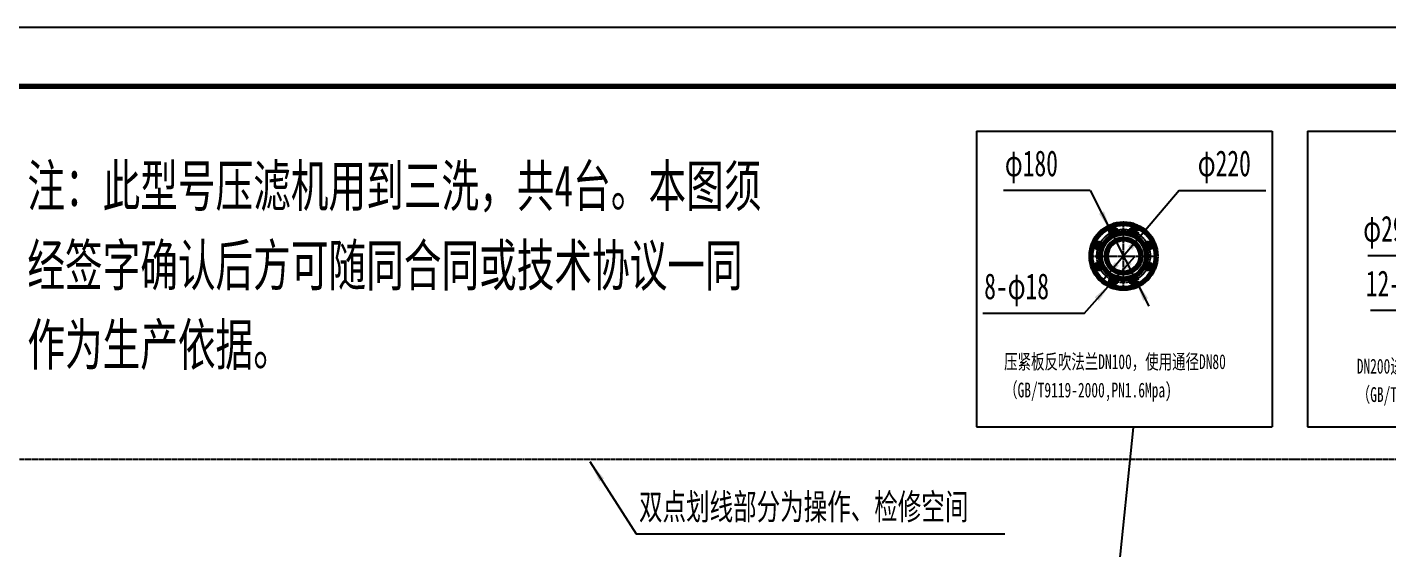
# Model space of a CAD drawing. Header units: millimetres. Extents: x -11880 to 11880, y -8400 to 8400.
# Drawn here: x -6253 to 2953, y 4872 to 8400 of the extents above; entities that cross this region are included whole.
import ezdxf

# ---------------------------------------------------------------- set-up
doc = ezdxf.new("R2010")
doc.units = ezdxf.units.MM
doc.linetypes.add('EB_DASHDOT', pattern=[39, 30, -3, 3, -3])
doc.linetypes.add('EB_DASHDOTDOT', pattern=[45, 30, -3, 3, -3, 3, -3])
for name, color, linetype, lineweight in [('CAXA0', 7, 'Continuous', 70), ('CAXA1', 1, 'EB_DASHDOT', 25), ('CAXA3', 7, 'Continuous', 25), ('CAXA4', 3, 'Continuous', 25)]:
    doc.layers.add(name, color=color, linetype=linetype, lineweight=lineweight)
doc.styles.add('标准', font='', dxfattribs={"width": 0.667})
doc.styles.get('标准').set_extended_font_data('FangSong_GB2312')
doc.dimstyles.new('标准', dxfattribs={"dimscale": 40, "dimtxt": 3.5, "dimasz": 3, "dimexe": 2, "dimexo": 0, "dimtad": 1, "dimdec": 1, "dimzin": 12, "dimdsep": 46, "dimtxsty": '标准', "dimcen": 0, "dimdle": 4, "dimaunit": 1, "dimazin": 2, "dimtfac": 1, "dimtdec": 3, "dimtmove": 0, "dimatfit": 3, "dimfxl": 0, "dimtolj": 1, "dimtzin": 0, "dimarcsym": 0})

# ---------------------------------------------------------------- blocks, each defined once
blk = doc.blocks.new('*D324')
at = {"layer": 'CAXA4', "linetype": 'Continuous', "lineweight": 25}
for points in [[(1083.8, 7012.6), (999.2, 7137.9), (1032.7, 7154.9)], [(1246.6, 6691.5), (1297.7, 6549.3), (1331.2, 6566.2)]]:
    blk.add_hatch(color=0, dxfattribs=at).paths.add_polyline_path(points, flags=0)
at = {"layer": 'CAXA4', "color": 0, "linetype": 'Continuous', "lineweight": 25}
for q in [(353.7, 7295.8), (1337.1, 6513.1)]:
    blk.add_line((940.2, 7295.8), q, dxfattribs=at)
at = {"layer": 'CAXA4', "color": 0, "linetype": 'Continuous', "lineweight": 25, "insert": (362.4, 7566.8), "char_height": 175, "attachment_point": 1, "style": '标准'}
blk.add_mtext('\\fFangSong_GB2312|b0|i0|p34;φ180', dxfattribs=at)
blk = doc.blocks.new('*D325')
at = {"layer": 'CAXA4', "linetype": 'Continuous', "lineweight": 25}
for points in [[(1108.3, 6699.2), (1222.4, 6798.4), (1194.5, 6823.4)], [(1084.3, 6672.4), (998.2, 6548.1), (970.3, 6573.1)]]:
    blk.add_hatch(color=0, dxfattribs=at).paths.add_polyline_path(points, flags=0)
at = {"layer": 'CAXA4', "color": 0, "linetype": 'Continuous', "lineweight": 25}
for q in [(1241.8, 6848.1), (213.8, 6464.1)]:
    blk.add_line((897.8, 6464.1), q, dxfattribs=at)
at = {"layer": 'CAXA4', "color": 0, "linetype": 'Continuous', "lineweight": 25, "insert": (222.6, 6735.1), "char_height": 175, "attachment_point": 1, "style": '标准'}
blk.add_mtext('\\fFangSong_GB2312|b0|i0|p34;8-φ18', dxfattribs=at)
blk = doc.blocks.new('*D326')
at = {"layer": 'CAXA4', "linetype": 'Continuous', "lineweight": 25}
for points in [[(1307.7, 7019.7), (1196.2, 6917.5), (1224.8, 6893.3)], [(1022.8, 6684.4), (1105.6, 6810.9), (1134.2, 6786.6)]]:
    blk.add_hatch(color=0, dxfattribs=at).paths.add_polyline_path(points, flags=0)
at = {"layer": 'CAXA4', "color": 0, "linetype": 'Continuous', "lineweight": 25}
for q in [(1022.8, 6684.4), (2128.7, 7295.8)]:
    blk.add_line((1542.2, 7295.8), q, dxfattribs=at)
at = {"layer": 'CAXA4', "color": 0, "linetype": 'Continuous', "lineweight": 25, "insert": (1667.7, 7566.8), "char_height": 175, "attachment_point": 1, "style": '标准'}
blk.add_mtext('\\fFangSong_GB2312|b0|i0|p34;φ220', dxfattribs=at)
blk = doc.blocks.new('*D327')
at = {"layer": 'CAXA4', "linetype": 'Continuous', "lineweight": 25}
for points in [[(3788, 6795.6), (3896.5, 6900.8), (3867.3, 6924.2)], [(3772.9, 6776.9), (3693.5, 6648.2), (3664.3, 6671.7)]]:
    blk.add_hatch(color=0, dxfattribs=at).paths.add_polyline_path(points, flags=0)
at = {"layer": 'CAXA4', "color": 0, "linetype": 'Continuous', "lineweight": 25}
for q in [(3913.3, 6951.5), (2835.6, 6483.5)]:
    blk.add_line((3537.1, 6483.5), q, dxfattribs=at)
at = {"layer": 'CAXA4', "color": 0, "linetype": 'Continuous', "lineweight": 25, "insert": (2804.4, 6754.5), "char_height": 175, "attachment_point": 1, "style": '标准'}
blk.add_mtext('\\fFangSong_GB2312|b0|i0|p34;12-φ22', dxfattribs=at)
blk = doc.blocks.new('*D328')
at = {"layer": 'CAXA4', "linetype": 'Continuous', "lineweight": 25}
for points in [[(4129.8, 7183), (3998.1, 7108.8), (3983.9, 7143.5)], [(3583.8, 6959.4), (3729.7, 6998.9), (3715.5, 7033.6)]]:
    blk.add_hatch(color=0, dxfattribs=at).paths.add_polyline_path(points, flags=0)
at = {"layer": 'CAXA4', "color": 0, "linetype": 'Continuous', "lineweight": 25}
for q in [(4129.8, 7183), (2818.4, 6853.5)]:
    blk.add_line((3325, 6853.5), q, dxfattribs=at)
at = {"layer": 'CAXA4', "color": 0, "linetype": 'Continuous', "lineweight": 25, "insert": (2787.2, 7124.5), "char_height": 175, "attachment_point": 1, "style": '标准'}
blk.add_mtext('\\fFangSong_GB2312|b0|i0|p34;φ295', dxfattribs=at)
blk = doc.blocks.new('*D336')
at = {"layer": 'CAXA4', "linetype": 'Continuous', "lineweight": 25}
blk.add_hatch(color=0, dxfattribs=at).paths.add_polyline_path([(-2446.5, 5463.2), (-2381.4, 5326.8), (-2349.8, 5347)], flags=0)
at = {"layer": 'CAXA4', "color": 0, "linetype": 'Continuous', "lineweight": 25}
for p, q in [((-2446.5, 5463.2), (-2132.2, 4972.7)), ((-2132.2, 4972.7), (361.6, 4972.7))]:
    blk.add_line(p, q, dxfattribs=at)
at = {"layer": 'CAXA4', "color": 0, "linetype": 'Continuous', "lineweight": 25, "insert": (-2113.4, 5243.7), "char_height": 175, "attachment_point": 1, "style": '标准'}
blk.add_mtext('\\fFangSong_GB2312|b0|i0|p34;双点划线部分为操作、检修空间', dxfattribs=at)
blk = doc.blocks.new('CAXBLOCK315', base_point=(11480, -8000))
at = {"layer": 'CAXA0', "linetype": 'Continuous', "lineweight": 70}
blk.add_line((11480, 8000), (-10880, 8000), dxfattribs=at)
at = {"layer": 'CAXA3', "linetype": 'Continuous', "lineweight": 25}
blk.add_line((-11880, 8400), (11880, 8400), dxfattribs=at)

msp = doc.modelspace()

# ---------------------------------------------------------------- linework, layer by layer
at = {"layer": 'CAXA0'}
for centre, radius in [((1165.21, 6852.06), 220), ((1165.21, 6852.06), 156), ((1096.33, 7018.36), 18), ((1234.09, 7018.36), 18), ((998.91, 6920.94), 18), ((1165.21, 6852.06), 116), ((1331.51, 6920.94), 18), ((998.91, 6783.18), 18), ((1331.51, 6783.18), 18), ((1096.33, 6685.76), 18), ((1234.09, 6685.76), 18)]:
    msp.add_circle(centre, radius, dxfattribs=at)
at = {"layer": 'CAXA1', "linetype": 'EB_DASHDOT', "lineweight": 25}
for p, q in [((1165.21, 6626.06), (1165.21, 7078.06)), ((939.21, 6852.06), (1391.21, 6852.06))]:
    msp.add_line(p, q, dxfattribs=at)
msp.add_circle((1165.21, 6852.06), 180, dxfattribs=at)
at = {"layer": 'CAXA3', "color": 5, "linetype": 'EB_DASHDOTDOT', "lineweight": 25}
msp.add_line((4118.65, 5476.67), (-10726.35, 5476.67), dxfattribs=at)
at = {"layer": 'CAXA4'}
for p, q in [((170.36, 7697.54), (170.36, 5697.54)), ((170.36, 7697.54), (2170.36, 7697.54)), ((2170.36, 7697.54), (2170.36, 5697.54)), ((2410.44, 7697.54), (4410.44, 7697.54)), ((2410.44, 7697.54), (2410.44, 5697.54)), ((170.36, 5697.54), (2170.36, 5697.54)), ((170.36, 5697.54), (2170.36, 5697.54)), ((928.38, 2726.67), (1232.9, 5691.12)), ((2410.44, 5697.54), (4410.44, 5697.54))]:
    msp.add_line(p, q, dxfattribs=at)

# ---------------------------------------------------------------- block references
at = {"layer": 'CAXA0'}
msp.add_blockref('CAXBLOCK315', (11480, -8000), dxfattribs=at)
at = {"layer": 'CAXA4'}
msp.add_blockref('*D336', (0, 0), dxfattribs=at)

# ---------------------------------------------------------------- texts
at = {"layer": 'CAXA4', "color": 1, "linetype": 'Continuous', "lineweight": 25, "char_height": 280, "attachment_point": 1, "style": '标准'}
for s, insert in [('\\fFangSong_GB2312|b0|i0|p34;注：此型号压滤机用到三洗，共4台。本图须', (-6252.29, 7467.23)), ('\\fFangSong_GB2312|b0|i0|p34;经签字确认后方可随同合同或技术协议一同', (-6252.29, 6930.19)), ('\\fFangSong_GB2312|b0|i0|p34;作为生产依据。', (-6252.29, 6393.15))]:
    msp.add_mtext(s, dxfattribs=dict(at, insert=insert))
at = {"layer": 'CAXA4', "linetype": 'Continuous', "lineweight": 25, "char_height": 100, "attachment_point": 1, "style": '标准'}
for s, insert in [('\\fFangSong_GB2312|b0|i0|p34;压紧板反吹法兰DN100，使用通径DN80', (357.28, 6187.55)), ('\\fFangSong_GB2312|b0|i0|p34;DN200进料法兰，使用通径DN150', (2743.33, 6156.83)), ('\\fFangSong_GB2312|b0|i0|p34;（GB/T9119-2000,PN1.6Mpa)', (357.28, 5995.75)), ('\\fFangSong_GB2312|b0|i0|p34;（GB/T9119-2000,PN1.6Mpa)', (2743.33, 5965.03))]:
    msp.add_mtext(s, dxfattribs=dict(at, insert=insert))

# ---------------------------------------------------------------- dimensions: what is measured, and where the dimension line sits
at = {"layer": 'CAXA4', "color": 7}
for p1, p2, text, picture, middle in [((1246.61, 6691.52), (1083.81, 7012.6), '\\fFangSong_GB2312;φ180', '*D324', (588.58, 7446.95)), ((1022.77, 6684.4), (1307.65, 7019.72), '\\fFangSong_GB2312;φ220', '*D326', (1893.84, 7446.95)), ((4129.79, 7182.96), (3583.78, 6959.42), '\\fFangSong_GB2312;φ295', '*D328', (3013.34, 7004.59)), ((3787.95, 6795.59), (3772.92, 6776.89), '\\fFangSong_GB2312;12-φ22', '*D327', (3128, 6634.67)), ((1108.34, 6699.17), (1084.32, 6672.35), '\\fFangSong_GB2312;8-φ18', '*D325', (497.46, 6615.25))]:
    dim = msp.add_diameter_dim_2p(p1=p1, p2=p2, text=text, dimstyle='标准', dxfattribs=at)
    dim.commit()
    dim.dimension.update_dxf_attribs({"geometry": picture, "text_midpoint": middle})

doc.saveas('drawing.dxf')
